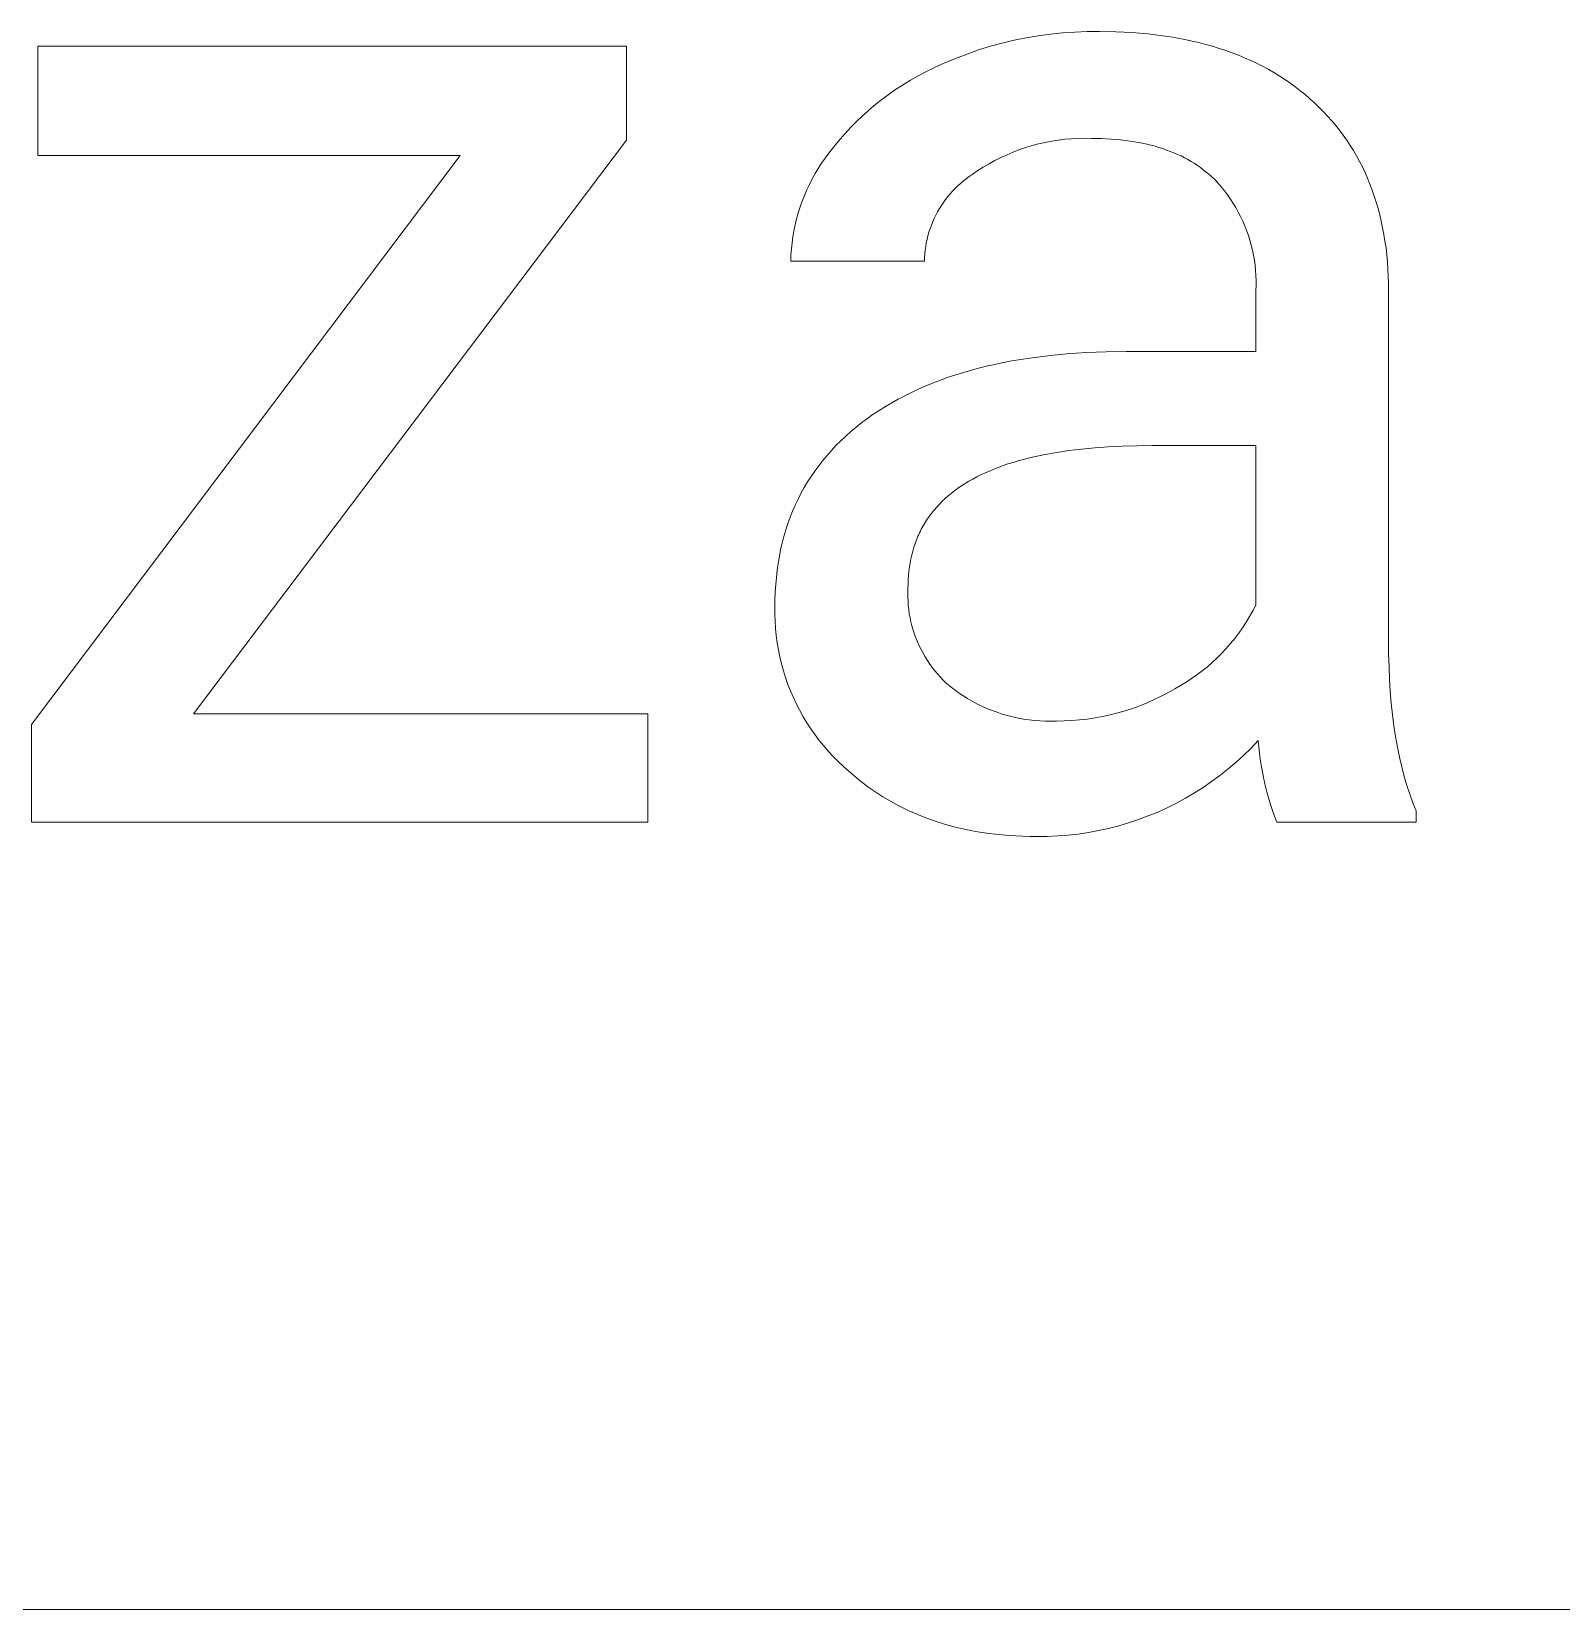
# Model space of a CAD drawing. Header units: millimetres. Extents: x -2542 to 6192, y -257 to 5845.
# Drawn here: x 3714 to 3835.1, y 231.7 to 356.6 of the extents above; entities that cross this region are included whole.
import ezdxf

# ---------------------------------------------------------------- set-up
doc = ezdxf.new("R2010")
doc.units = ezdxf.units.MM
doc.header["$MEASUREMENT"] = 0
doc.layers.add('Domyślny', color=7, linetype='Continuous', true_color=0x000000)

msp = doc.modelspace()

# ---------------------------------------------------------------- linework, layer by layer
at = {"layer": 'Domyślny', "color": 18, "lineweight": 15, "true_color": 0x000000}
for p, q in [((3791.76, 355.88), (3792.71, 356.07)), ((3792.71, 356.07), (3793.67, 356.23)), ((3793.67, 356.23), (3794.63, 356.37)), ((3794.63, 356.37), (3795.6, 356.46)), ((3795.6, 356.46), (3796.56, 356.53)), ((3796.56, 356.53), (3797.53, 356.57)), ((3797.53, 356.57), (3798.51, 356.57)), ((3798.51, 356.57), (3799.82, 356.55)), ((3799.82, 356.55), (3801.09, 356.49)), ((3801.09, 356.49), (3801.72, 356.44)), ((3801.72, 356.44), (3802.33, 356.38)), ((3802.33, 356.38), (3802.94, 356.31)), ((3802.94, 356.31), (3803.54, 356.24)), ((3803.54, 356.24), (3804.13, 356.15)), ((3804.13, 356.15), (3804.71, 356.05)), ((3804.71, 356.05), (3805.28, 355.94)), ((3714.49, 346.75), (3714.49, 355.42)), ((3714.49, 355.42), (3761.08, 355.42)), ((3761.08, 355.42), (3761.08, 347.97)), ((3787.13, 354.44), (3788.03, 354.79)), ((3788.03, 354.79), (3788.95, 355.11)), ((3788.95, 355.11), (3789.88, 355.4)), ((3789.88, 355.4), (3790.81, 355.65)), ((3790.81, 355.65), (3791.76, 355.88)), ((3805.28, 355.94), (3805.84, 355.82)), ((3805.84, 355.82), (3806.39, 355.69)), ((3806.39, 355.69), (3806.93, 355.55)), ((3806.93, 355.55), (3807.47, 355.4)), ((3807.47, 355.4), (3807.99, 355.24)), ((3807.99, 355.24), (3808.51, 355.07)), ((3808.51, 355.07), (3809.01, 354.89)), ((3809.01, 354.89), (3809.51, 354.7)), ((3784.87, 353.44), (3785.55, 353.77)), ((3785.55, 353.77), (3786.23, 354.07)), ((3786.23, 354.07), (3787.13, 354.44)), ((3809.51, 354.7), (3810, 354.5)), ((3810, 354.5), (3810.48, 354.28)), ((3810.48, 354.28), (3810.95, 354.06)), ((3810.95, 354.06), (3811.41, 353.83)), ((3811.41, 353.83), (3811.86, 353.59)), ((3811.86, 353.59), (3812.3, 353.33)), ((3782.29, 351.92), (3782.92, 352.33)), ((3782.92, 352.33), (3783.55, 352.72)), ((3783.55, 352.72), (3784.21, 353.09)), ((3784.21, 353.09), (3784.87, 353.44)), ((3812.3, 353.33), (3812.73, 353.07)), ((3812.73, 353.07), (3813.16, 352.8)), ((3813.16, 352.8), (3813.57, 352.51)), ((3813.57, 352.51), (3813.98, 352.22)), ((3780.5, 350.56), (3781.08, 351.03)), ((3781.08, 351.03), (3781.68, 351.48)), ((3781.68, 351.48), (3782.29, 351.92)), ((3813.98, 352.22), (3814.38, 351.91)), ((3814.38, 351.91), (3814.76, 351.6)), ((3814.76, 351.6), (3815.14, 351.28)), ((3815.14, 351.28), (3815.51, 350.94)), ((3779.39, 349.55), (3779.94, 350.06)), ((3779.94, 350.06), (3780.5, 350.56)), ((3815.51, 350.94), (3815.88, 350.59)), ((3815.88, 350.59), (3816.23, 350.24)), ((3816.23, 350.24), (3816.56, 349.88)), ((3816.56, 349.88), (3816.89, 349.51)), ((3778.35, 348.47), (3778.86, 349.02)), ((3778.86, 349.02), (3779.39, 349.55)), ((3816.89, 349.51), (3817.21, 349.14)), ((3817.21, 349.14), (3817.51, 348.75)), ((3817.51, 348.75), (3817.8, 348.36)), ((3761.08, 347.97), (3726.82, 302.55)), ((3777.09, 346.94), (3777.39, 347.32)), ((3777.39, 347.32), (3777.86, 347.9)), ((3777.86, 347.9), (3778.35, 348.47)), ((3792.68, 347.39), (3792.18, 347.22)), ((3793.19, 347.54), (3792.68, 347.39)), ((3793.7, 347.67), (3793.19, 347.54)), ((3794.21, 347.79), (3793.7, 347.67)), ((3794.73, 347.89), (3794.21, 347.79)), ((3795.26, 347.97), (3794.73, 347.89)), ((3795.78, 348.04), (3795.26, 347.97)), ((3796.31, 348.08), (3795.78, 348.04)), ((3796.84, 348.11), (3796.31, 348.08)), ((3797.37, 348.12), (3796.84, 348.11)), ((3797.89, 348.11), (3797.37, 348.12)), ((3798.68, 348.09), (3797.89, 348.11)), ((3799.45, 348.05), (3798.68, 348.09)), ((3799.82, 348.03), (3799.45, 348.05)), ((3800.19, 347.99), (3799.82, 348.03)), ((3800.55, 347.95), (3800.19, 347.99)), ((3800.91, 347.9), (3800.55, 347.95)), ((3801.25, 347.85), (3800.91, 347.9)), ((3801.6, 347.79), (3801.25, 347.85)), ((3801.93, 347.72), (3801.6, 347.79)), ((3802.26, 347.65), (3801.93, 347.72)), ((3802.59, 347.57), (3802.26, 347.65)), ((3802.91, 347.49), (3802.59, 347.57)), ((3803.22, 347.4), (3802.91, 347.49)), ((3803.53, 347.3), (3803.22, 347.4)), ((3803.83, 347.19), (3803.53, 347.3)), ((3817.8, 348.36), (3818.08, 347.96)), ((3818.08, 347.96), (3818.35, 347.56)), ((3818.35, 347.56), (3818.61, 347.14)), ((3714, 301.7), (3747.91, 346.75)), ((3747.91, 346.75), (3714.49, 346.75)), ((3776.26, 345.74), (3776.52, 346.15)), ((3776.52, 346.15), (3776.8, 346.55)), ((3776.8, 346.55), (3777.09, 346.94)), ((3789.78, 346.11), (3789.32, 345.84)), ((3790.24, 346.37), (3789.78, 346.11)), ((3790.71, 346.6), (3790.24, 346.37)), ((3791.2, 346.82), (3790.71, 346.6)), ((3791.68, 347.03), (3791.2, 346.82)), ((3792.18, 347.22), (3791.68, 347.03)), ((3804.12, 347.08), (3803.83, 347.19)), ((3804.41, 346.97), (3804.12, 347.08)), ((3804.69, 346.84), (3804.41, 346.97)), ((3804.97, 346.72), (3804.69, 346.84)), ((3805.24, 346.58), (3804.97, 346.72)), ((3805.5, 346.44), (3805.24, 346.58)), ((3805.76, 346.29), (3805.5, 346.44)), ((3806.01, 346.14), (3805.76, 346.29)), ((3806.26, 345.97), (3806.01, 346.14)), ((3818.61, 347.14), (3818.86, 346.72)), ((3818.86, 346.72), (3819.09, 346.29)), ((3819.09, 346.29), (3819.32, 345.85)), ((3775.56, 344.47), (3775.78, 344.9)), ((3775.78, 344.9), (3776.01, 345.33)), ((3776.01, 345.33), (3776.26, 345.74)), ((3787.97, 344.92), (3787.74, 344.74)), ((3788.2, 345.09), (3787.97, 344.92)), ((3788.44, 345.26), (3788.2, 345.09)), ((3788.88, 345.56), (3788.44, 345.26)), ((3789.32, 345.84), (3788.88, 345.56)), ((3806.5, 345.81), (3806.26, 345.97)), ((3806.73, 345.63), (3806.5, 345.81)), ((3806.96, 345.45), (3806.73, 345.63)), ((3807.18, 345.27), (3806.96, 345.45)), ((3807.4, 345.08), (3807.18, 345.27)), ((3807.61, 344.88), (3807.4, 345.08)), ((3807.88, 344.58), (3807.61, 344.88)), ((3819.32, 345.85), (3819.53, 345.4)), ((3819.53, 345.4), (3819.73, 344.95)), ((3819.73, 344.95), (3819.92, 344.49)), ((3774.98, 343.13), (3775.16, 343.59)), ((3775.16, 343.59), (3775.35, 344.03)), ((3775.35, 344.03), (3775.56, 344.47)), ((3786.69, 343.73), (3786.51, 343.5)), ((3786.89, 343.94), (3786.69, 343.73)), ((3787.09, 344.15), (3786.89, 343.94)), ((3787.3, 344.36), (3787.09, 344.15)), ((3787.51, 344.55), (3787.3, 344.36)), ((3787.74, 344.74), (3787.51, 344.55)), ((3808.15, 344.28), (3807.88, 344.58)), ((3808.4, 343.96), (3808.15, 344.28)), ((3808.64, 343.64), (3808.4, 343.96)), ((3808.87, 343.31), (3808.64, 343.64)), ((3819.92, 344.49), (3820.1, 344.02)), ((3820.1, 344.02), (3820.26, 343.54)), ((3820.26, 343.54), (3820.42, 343.05)), ((3774.67, 342.21), (3774.82, 342.68)), ((3774.82, 342.68), (3774.98, 343.13)), ((3785.7, 342.29), (3785.56, 342.04)), ((3785.84, 342.55), (3785.7, 342.29)), ((3786, 342.79), (3785.84, 342.55)), ((3786.16, 343.04), (3786, 342.79)), ((3786.33, 343.27), (3786.16, 343.04)), ((3786.51, 343.5), (3786.33, 343.27)), ((3809.09, 342.97), (3808.87, 343.31)), ((3809.3, 342.63), (3809.09, 342.97)), ((3809.5, 342.28), (3809.3, 342.63)), ((3809.68, 341.92), (3809.5, 342.28)), ((3820.42, 343.05), (3820.56, 342.56)), ((3820.56, 342.56), (3820.69, 342.06)), ((3774.33, 340.8), (3774.43, 341.28)), ((3774.43, 341.28), (3774.54, 341.75)), ((3774.54, 341.75), (3774.67, 342.21)), ((3785.21, 341.24), (3785.11, 340.96)), ((3785.32, 341.51), (3785.21, 341.24)), ((3785.43, 341.77), (3785.32, 341.51)), ((3785.56, 342.04), (3785.43, 341.77)), ((3809.86, 341.56), (3809.68, 341.92)), ((3810.02, 341.19), (3809.86, 341.56)), ((3810.16, 340.81), (3810.02, 341.19)), ((3820.69, 342.06), (3820.81, 341.55)), ((3820.81, 341.55), (3820.92, 341.03)), ((3820.92, 341.03), (3821.02, 340.51)), ((3774.13, 339.36), (3774.18, 339.84)), ((3774.18, 339.84), (3774.25, 340.32)), ((3774.25, 340.32), (3774.33, 340.8)), ((3784.81, 339.84), (3784.76, 339.55)), ((3784.87, 340.12), (3784.81, 339.84)), ((3784.94, 340.41), (3784.87, 340.12)), ((3785.02, 340.69), (3784.94, 340.41)), ((3785.11, 340.96), (3785.02, 340.69)), ((3810.3, 340.43), (3810.16, 340.81)), ((3810.42, 340.05), (3810.3, 340.43)), ((3810.53, 339.66), (3810.42, 340.05)), ((3821.02, 340.51), (3821.11, 339.98)), ((3821.11, 339.98), (3821.19, 339.44)), ((3774.08, 338.39), (3774.09, 338.88)), ((3774.09, 338.88), (3774.13, 339.36)), ((3784.67, 338.68), (3784.66, 338.39)), ((3784.69, 338.97), (3784.67, 338.68)), ((3784.72, 339.26), (3784.69, 338.97)), ((3784.76, 339.55), (3784.72, 339.26)), ((3810.62, 339.27), (3810.53, 339.66)), ((3810.7, 338.87), (3810.62, 339.27)), ((3810.77, 338.48), (3810.7, 338.87)), ((3821.19, 339.44), (3821.25, 338.89)), ((3821.25, 338.89), (3821.3, 338.33)), ((3784.66, 338.39), (3774.08, 338.39)), ((3810.83, 338.08), (3810.77, 338.48)), ((3810.87, 337.68), (3810.83, 338.08)), ((3810.9, 337.27), (3810.87, 337.68)), ((3810.91, 336.87), (3810.9, 337.27)), ((3821.3, 338.33), (3821.34, 337.77)), ((3821.34, 337.77), (3821.37, 337.2)), ((3810.89, 336.06), (3810.91, 336.47)), ((3810.89, 331.24), (3810.89, 336.06)), ((3810.91, 336.47), (3810.91, 336.87)), ((3821.37, 337.2), (3821.39, 336.62)), ((3821.39, 336.62), (3821.39, 308.35)), ((3794.43, 330.9), (3795.92, 331.05)), ((3795.92, 331.05), (3797.45, 331.15)), ((3797.45, 331.15), (3799.03, 331.22)), ((3799.03, 331.22), (3800.66, 331.24)), ((3800.66, 331.24), (3810.89, 331.24)), ((3788.3, 329.74), (3788.93, 329.91)), ((3788.93, 329.91), (3789.58, 330.07)), ((3789.58, 330.07), (3790.24, 330.22)), ((3790.24, 330.22), (3790.91, 330.36)), ((3790.91, 330.36), (3791.59, 330.49)), ((3791.59, 330.49), (3792.99, 330.72)), ((3792.99, 330.72), (3794.43, 330.9)), ((3784.73, 328.5), (3785.29, 328.73)), ((3785.29, 328.73), (3785.87, 328.95)), ((3785.87, 328.95), (3786.46, 329.17)), ((3786.46, 329.17), (3787.06, 329.37)), ((3787.06, 329.37), (3787.67, 329.56)), ((3787.67, 329.56), (3788.3, 329.74)), ((3782.07, 327.18), (3782.58, 327.47)), ((3782.58, 327.47), (3783.1, 327.74)), ((3783.1, 327.74), (3783.63, 328)), ((3783.63, 328), (3784.17, 328.26)), ((3784.17, 328.26), (3784.73, 328.5)), ((3780.15, 325.94), (3780.61, 326.27)), ((3780.61, 326.27), (3781.09, 326.58)), ((3781.09, 326.58), (3781.57, 326.89)), ((3781.57, 326.89), (3782.07, 327.18)), ((3778.44, 324.55), (3778.84, 324.91)), ((3778.84, 324.91), (3779.27, 325.26)), ((3779.27, 325.26), (3779.7, 325.61)), ((3779.7, 325.61), (3780.15, 325.94)), ((3777.3, 323.41), (3777.66, 323.8)), ((3777.66, 323.8), (3778.04, 324.18)), ((3778.04, 324.18), (3778.44, 324.55)), ((3798.14, 323.62), (3797.1, 323.52)), ((3799.21, 323.69), (3798.14, 323.62)), ((3800.32, 323.75), (3799.21, 323.69)), ((3801.48, 323.78), (3800.32, 323.75)), ((3802.66, 323.79), (3801.48, 323.78)), ((3810.89, 323.79), (3802.66, 323.79)), ((3810.89, 311.17), (3810.89, 323.79)), ((3776.29, 322.2), (3776.61, 322.61)), ((3776.61, 322.61), (3776.95, 323.02)), ((3776.95, 323.02), (3777.3, 323.41)), ((3791.27, 322.34), (3790.89, 322.21)), ((3791.67, 322.46), (3791.27, 322.34)), ((3792.07, 322.58), (3791.67, 322.46)), ((3792.48, 322.69), (3792.07, 322.58)), ((3793.32, 322.9), (3792.48, 322.69)), ((3794.21, 323.09), (3793.32, 322.9)), ((3795.14, 323.25), (3794.21, 323.09)), ((3796.1, 323.4), (3795.14, 323.25)), ((3797.1, 323.52), (3796.1, 323.4)), ((3775.41, 320.91), (3775.69, 321.35)), ((3775.69, 321.35), (3775.98, 321.78)), ((3775.98, 321.78), (3776.29, 322.2)), ((3788.48, 321.14), (3788.18, 320.97)), ((3788.8, 321.31), (3788.48, 321.14)), ((3789.12, 321.48), (3788.8, 321.31)), ((3789.46, 321.63), (3789.12, 321.48)), ((3789.8, 321.78), (3789.46, 321.63)), ((3790.16, 321.93), (3789.8, 321.78)), ((3790.52, 322.07), (3790.16, 321.93)), ((3790.89, 322.21), (3790.52, 322.07)), ((3774.66, 319.55), (3774.89, 320.01)), ((3774.89, 320.01), (3775.14, 320.47)), ((3775.14, 320.47), (3775.41, 320.91)), ((3786.54, 319.81), (3786.3, 319.6)), ((3786.79, 320.02), (3786.54, 319.81)), ((3787.05, 320.22), (3786.79, 320.02)), ((3787.31, 320.42), (3787.05, 320.22)), ((3787.59, 320.61), (3787.31, 320.42)), ((3787.88, 320.79), (3787.59, 320.61)), ((3788.18, 320.97), (3787.88, 320.79)), ((3774.03, 318.12), (3774.23, 318.6)), ((3774.23, 318.6), (3774.43, 319.08)), ((3774.43, 319.08), (3774.66, 319.55)), ((3785.33, 318.57), (3785.24, 318.45)), ((3785.43, 318.69), (3785.33, 318.57)), ((3785.63, 318.93), (3785.43, 318.69)), ((3785.84, 319.16), (3785.63, 318.93)), ((3786.07, 319.38), (3785.84, 319.16)), ((3786.3, 319.6), (3786.07, 319.38)), ((3773.69, 317.12), (3773.86, 317.62)), ((3773.86, 317.62), (3774.03, 318.12)), ((3784.48, 317.3), (3784.41, 317.17)), ((3784.56, 317.44), (3784.48, 317.3)), ((3784.63, 317.57), (3784.56, 317.44)), ((3784.71, 317.7), (3784.63, 317.57)), ((3784.8, 317.83), (3784.71, 317.7)), ((3784.88, 317.96), (3784.8, 317.83)), ((3784.96, 318.08), (3784.88, 317.96)), ((3785.05, 318.21), (3784.96, 318.08)), ((3785.14, 318.33), (3785.05, 318.21)), ((3785.24, 318.45), (3785.14, 318.33)), ((3773.28, 315.56), (3773.4, 316.08)), ((3773.4, 316.08), (3773.54, 316.6)), ((3773.54, 316.6), (3773.69, 317.12)), ((3783.92, 316.04), (3783.82, 315.74)), ((3784.03, 316.33), (3783.92, 316.04)), ((3784.09, 316.47), (3784.03, 316.33)), ((3784.15, 316.61), (3784.09, 316.47)), ((3784.21, 316.76), (3784.15, 316.61)), ((3784.28, 316.89), (3784.21, 316.76)), ((3784.34, 317.03), (3784.28, 316.89)), ((3784.41, 317.17), (3784.34, 317.03)), ((3773.08, 314.47), (3773.18, 315.02)), ((3773.18, 315.02), (3773.28, 315.56)), ((3783.58, 314.82), (3783.52, 314.5)), ((3783.65, 315.14), (3783.58, 314.82)), ((3783.73, 315.44), (3783.65, 315.14)), ((3783.82, 315.74), (3783.73, 315.44)), ((3772.94, 313.36), (3773, 313.92)), ((3773, 313.92), (3773.08, 314.47)), ((3783.43, 313.85), (3783.4, 313.52)), ((3783.47, 314.18), (3783.43, 313.85)), ((3783.52, 314.5), (3783.47, 314.18)), ((3772.85, 312.21), (3772.89, 312.79)), ((3772.89, 312.79), (3772.94, 313.36)), ((3783.35, 312.48), (3783.34, 312.14)), ((3783.36, 312.83), (3783.35, 312.48)), ((3783.37, 313.18), (3783.36, 312.83)), ((3783.4, 313.52), (3783.37, 313.18)), ((3772.82, 311.02), (3772.83, 311.62)), ((3772.83, 311.62), (3772.85, 312.21)), ((3783.34, 312.14), (3783.34, 311.81)), ((3783.34, 311.81), (3783.36, 311.48)), ((3783.36, 311.48), (3783.38, 311.15)), ((3783.38, 311.15), (3783.42, 310.81)), ((3810.65, 310.71), (3810.89, 311.17)), ((3772.82, 310.46), (3772.82, 311.02)), ((3772.84, 309.89), (3772.82, 310.46)), ((3772.87, 309.32), (3772.84, 309.89)), ((3783.42, 310.81), (3783.46, 310.48)), ((3783.46, 310.48), (3783.52, 310.16)), ((3783.52, 310.16), (3783.59, 309.83)), ((3783.59, 309.83), (3783.67, 309.51)), ((3809.84, 309.37), (3810.13, 309.81)), ((3810.13, 309.81), (3810.4, 310.25)), ((3810.4, 310.25), (3810.65, 310.71)), ((3772.93, 308.75), (3772.87, 309.32)), ((3773.01, 308.19), (3772.93, 308.75)), ((3783.67, 309.51), (3783.77, 309.19)), ((3783.77, 309.19), (3783.87, 308.87)), ((3783.87, 308.87), (3783.98, 308.56)), ((3783.98, 308.56), (3784.11, 308.25)), ((3809.22, 308.53), (3809.54, 308.95)), ((3809.54, 308.95), (3809.84, 309.37)), ((3773.1, 307.63), (3773.01, 308.19)), ((3773.21, 307.07), (3773.1, 307.63)), ((3784.11, 308.25), (3784.25, 307.94)), ((3784.25, 307.94), (3784.39, 307.64)), ((3784.39, 307.64), (3784.55, 307.35)), ((3784.55, 307.35), (3784.72, 307.06)), ((3807.82, 306.99), (3808.19, 307.36)), ((3808.19, 307.36), (3808.55, 307.74)), ((3808.55, 307.74), (3808.89, 308.13)), ((3808.89, 308.13), (3809.22, 308.53)), ((3821.39, 308.35), (3821.4, 307.3)), ((3821.4, 307.3), (3821.43, 306.29)), ((3773.34, 306.52), (3773.21, 307.07)), ((3773.5, 305.97), (3773.34, 306.52)), ((3784.72, 307.06), (3784.89, 306.78)), ((3784.89, 306.78), (3785.08, 306.5)), ((3785.08, 306.5), (3785.28, 306.23)), ((3785.28, 306.23), (3785.48, 305.97)), ((3806.64, 305.96), (3807.05, 306.29)), ((3807.05, 306.29), (3807.44, 306.63)), ((3807.44, 306.63), (3807.82, 306.99)), ((3821.43, 306.29), (3821.47, 305.3)), ((3773.67, 305.43), (3773.5, 305.97)), ((3773.85, 304.89), (3773.67, 305.43)), ((3774.06, 304.37), (3773.85, 304.89)), ((3785.48, 305.97), (3785.7, 305.71)), ((3785.7, 305.71), (3785.92, 305.47)), ((3785.92, 305.47), (3786.15, 305.23)), ((3786.15, 305.23), (3786.39, 304.99)), ((3786.39, 304.99), (3786.64, 304.77)), ((3804.47, 304.54), (3804.92, 304.79)), ((3804.92, 304.79), (3805.37, 305.06)), ((3805.37, 305.06), (3805.8, 305.35)), ((3805.8, 305.35), (3806.23, 305.65)), ((3806.23, 305.65), (3806.64, 305.96)), ((3821.47, 305.3), (3821.53, 304.33)), ((3774.29, 303.84), (3774.06, 304.37)), ((3774.53, 303.33), (3774.29, 303.84)), ((3786.64, 304.77), (3786.98, 304.5)), ((3786.98, 304.5), (3787.33, 304.25)), ((3787.33, 304.25), (3787.69, 304.01)), ((3787.69, 304.01), (3788.06, 303.78)), ((3788.06, 303.78), (3788.44, 303.56)), ((3788.44, 303.56), (3788.82, 303.36)), ((3802.28, 303.43), (3802.84, 303.68)), ((3802.84, 303.68), (3803.39, 303.95)), ((3803.39, 303.95), (3803.93, 304.23)), ((3803.93, 304.23), (3804.47, 304.54)), ((3821.53, 304.33), (3821.61, 303.4)), ((3726.82, 302.55), (3762.77, 302.55)), ((3762.77, 302.55), (3762.77, 293.97)), ((3774.79, 302.82), (3774.53, 303.33)), ((3775.07, 302.33), (3774.79, 302.82)), ((3775.36, 301.84), (3775.07, 302.33)), ((3788.82, 303.36), (3789.21, 303.17)), ((3789.21, 303.17), (3789.6, 302.99)), ((3789.6, 302.99), (3790.01, 302.83)), ((3790.01, 302.83), (3790.41, 302.68)), ((3790.41, 302.68), (3790.82, 302.54)), ((3790.82, 302.54), (3791.24, 302.42)), ((3791.24, 302.42), (3791.66, 302.31)), ((3791.66, 302.31), (3792.08, 302.22)), ((3798.16, 302.23), (3798.76, 302.34)), ((3798.76, 302.34), (3799.36, 302.47)), ((3799.36, 302.47), (3799.96, 302.63)), ((3799.96, 302.63), (3800.55, 302.8)), ((3800.55, 302.8), (3801.13, 302.99)), ((3801.13, 302.99), (3801.71, 303.2)), ((3801.71, 303.2), (3802.28, 303.43)), ((3821.61, 303.4), (3821.71, 302.49)), ((3821.71, 302.49), (3821.82, 301.61)), ((3714, 293.97), (3714, 301.7)), ((3775.67, 301.37), (3775.36, 301.84)), ((3776, 300.9), (3775.67, 301.37)), ((3792.08, 302.22), (3792.51, 302.14)), ((3792.51, 302.14), (3792.94, 302.08)), ((3792.94, 302.08), (3793.37, 302.03)), ((3793.37, 302.03), (3793.8, 301.99)), ((3793.8, 301.99), (3794.24, 301.97)), ((3794.24, 301.97), (3794.67, 301.97)), ((3794.67, 301.97), (3795.1, 301.98)), ((3795.1, 301.98), (3795.72, 301.99)), ((3795.72, 301.99), (3796.33, 302.02)), ((3796.33, 302.02), (3796.94, 302.07)), ((3796.94, 302.07), (3797.55, 302.14)), ((3797.55, 302.14), (3798.16, 302.23)), ((3821.82, 301.61), (3821.95, 300.75)), ((3776.34, 300.45), (3776, 300.9)), ((3776.7, 300.01), (3776.34, 300.45)), ((3777.07, 299.58), (3776.7, 300.01)), ((3810.51, 299.84), (3809.92, 299.27)), ((3811.07, 300.44), (3810.51, 299.84)), ((3811.14, 299.7), (3811.07, 300.44)), ((3821.95, 300.75), (3822.1, 299.93)), ((3822.1, 299.93), (3822.26, 299.13)), ((3777.46, 299.16), (3777.07, 299.58)), ((3777.86, 298.76), (3777.46, 299.16)), ((3778.27, 298.37), (3777.86, 298.76)), ((3809.32, 298.72), (3808.69, 298.19)), ((3809.92, 299.27), (3809.32, 298.72)), ((3811.23, 298.97), (3811.14, 299.7)), ((3811.35, 298.24), (3811.23, 298.97)), ((3822.26, 299.13), (3822.44, 298.35)), ((3778.7, 297.99), (3778.27, 298.37)), ((3779.06, 297.68), (3778.7, 297.99)), ((3779.43, 297.37), (3779.06, 297.68)), ((3779.81, 297.07), (3779.43, 297.37)), ((3808.05, 297.68), (3807.39, 297.19)), ((3808.69, 298.19), (3808.05, 297.68)), ((3811.49, 297.51), (3811.35, 298.24)), ((3811.65, 296.79), (3811.49, 297.51)), ((3822.44, 298.35), (3822.63, 297.6)), ((3822.63, 297.6), (3822.84, 296.88)), ((3780.19, 296.79), (3779.81, 297.07)), ((3780.58, 296.51), (3780.19, 296.79)), ((3780.98, 296.24), (3780.58, 296.51)), ((3781.38, 295.99), (3780.98, 296.24)), ((3806.03, 296.29), (3805.32, 295.87)), ((3806.72, 296.73), (3806.03, 296.29)), ((3807.39, 297.19), (3806.72, 296.73)), ((3811.84, 296.08), (3811.65, 296.79)), ((3812.05, 295.37), (3811.84, 296.08)), ((3822.84, 296.88), (3823.07, 296.19)), ((3823.07, 296.19), (3823.32, 295.52)), ((3781.79, 295.74), (3781.38, 295.99)), ((3782.21, 295.51), (3781.79, 295.74)), ((3782.63, 295.28), (3782.21, 295.51)), ((3783.06, 295.06), (3782.63, 295.28)), ((3783.49, 294.86), (3783.06, 295.06)), ((3783.94, 294.66), (3783.49, 294.86)), ((3803.87, 295.12), (3803.12, 294.78)), ((3804.6, 295.49), (3803.87, 295.12)), ((3805.32, 295.87), (3804.6, 295.49)), ((3812.29, 294.67), (3812.05, 295.37)), ((3823.32, 295.52), (3823.44, 295.2)), ((3823.44, 295.2), (3823.58, 294.88)), ((3823.58, 294.88), (3823.58, 293.98)), ((3762.77, 293.97), (3714, 293.97)), ((3784.38, 294.48), (3783.94, 294.66)), ((3784.84, 294.3), (3784.38, 294.48)), ((3785.3, 294.13), (3784.84, 294.3)), ((3785.77, 293.98), (3785.3, 294.13)), ((3786.24, 293.83), (3785.77, 293.98)), ((3786.73, 293.7), (3786.24, 293.83)), ((3787.21, 293.57), (3786.73, 293.7)), ((3787.71, 293.45), (3787.21, 293.57)), ((3800.04, 293.69), (3799.24, 293.49)), ((3800.82, 293.92), (3800.04, 293.69)), ((3801.6, 294.18), (3800.82, 293.92)), ((3802.36, 294.47), (3801.6, 294.18)), ((3803.12, 294.78), (3802.36, 294.47)), ((3812.55, 293.98), (3812.29, 294.67)), ((3823.58, 293.98), (3812.55, 293.98)), ((3788.21, 293.35), (3787.71, 293.45)), ((3788.71, 293.25), (3788.21, 293.35)), ((3789.23, 293.17), (3788.71, 293.25)), ((3789.75, 293.09), (3789.23, 293.17)), ((3790.27, 293.03), (3789.75, 293.09)), ((3790.8, 292.97), (3790.27, 293.03)), ((3791.34, 292.93), (3790.8, 292.97)), ((3791.89, 292.89), (3791.34, 292.93)), ((3792.44, 292.87), (3791.89, 292.89)), ((3793, 292.85), (3792.44, 292.87)), ((3793.56, 292.85), (3793, 292.85)), ((3794.38, 292.85), (3793.56, 292.85)), ((3795.2, 292.89), (3794.38, 292.85)), ((3796.01, 292.95), (3795.2, 292.89)), ((3796.83, 293.04), (3796.01, 292.95)), ((3797.64, 293.16), (3796.83, 293.04)), ((3798.44, 293.31), (3797.64, 293.16)), ((3799.24, 293.49), (3798.44, 293.31)), ((2891.58, 231.65), (6192.16, 231.65))]:
    msp.add_line(p, q, dxfattribs=at)

doc.saveas('drawing.dxf')
